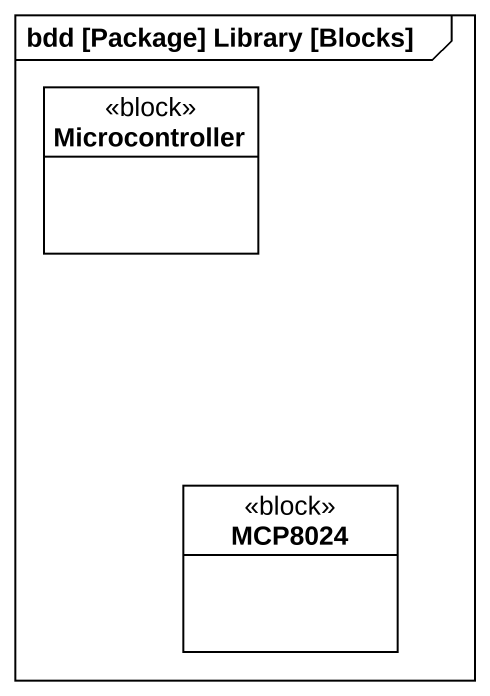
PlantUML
@startuml
mainframe bdd [Package] Library [Blocks]
hide circle
hide empty members
class Microcontroller <<block>>
class MCP8024 <<block>>
@enduml
